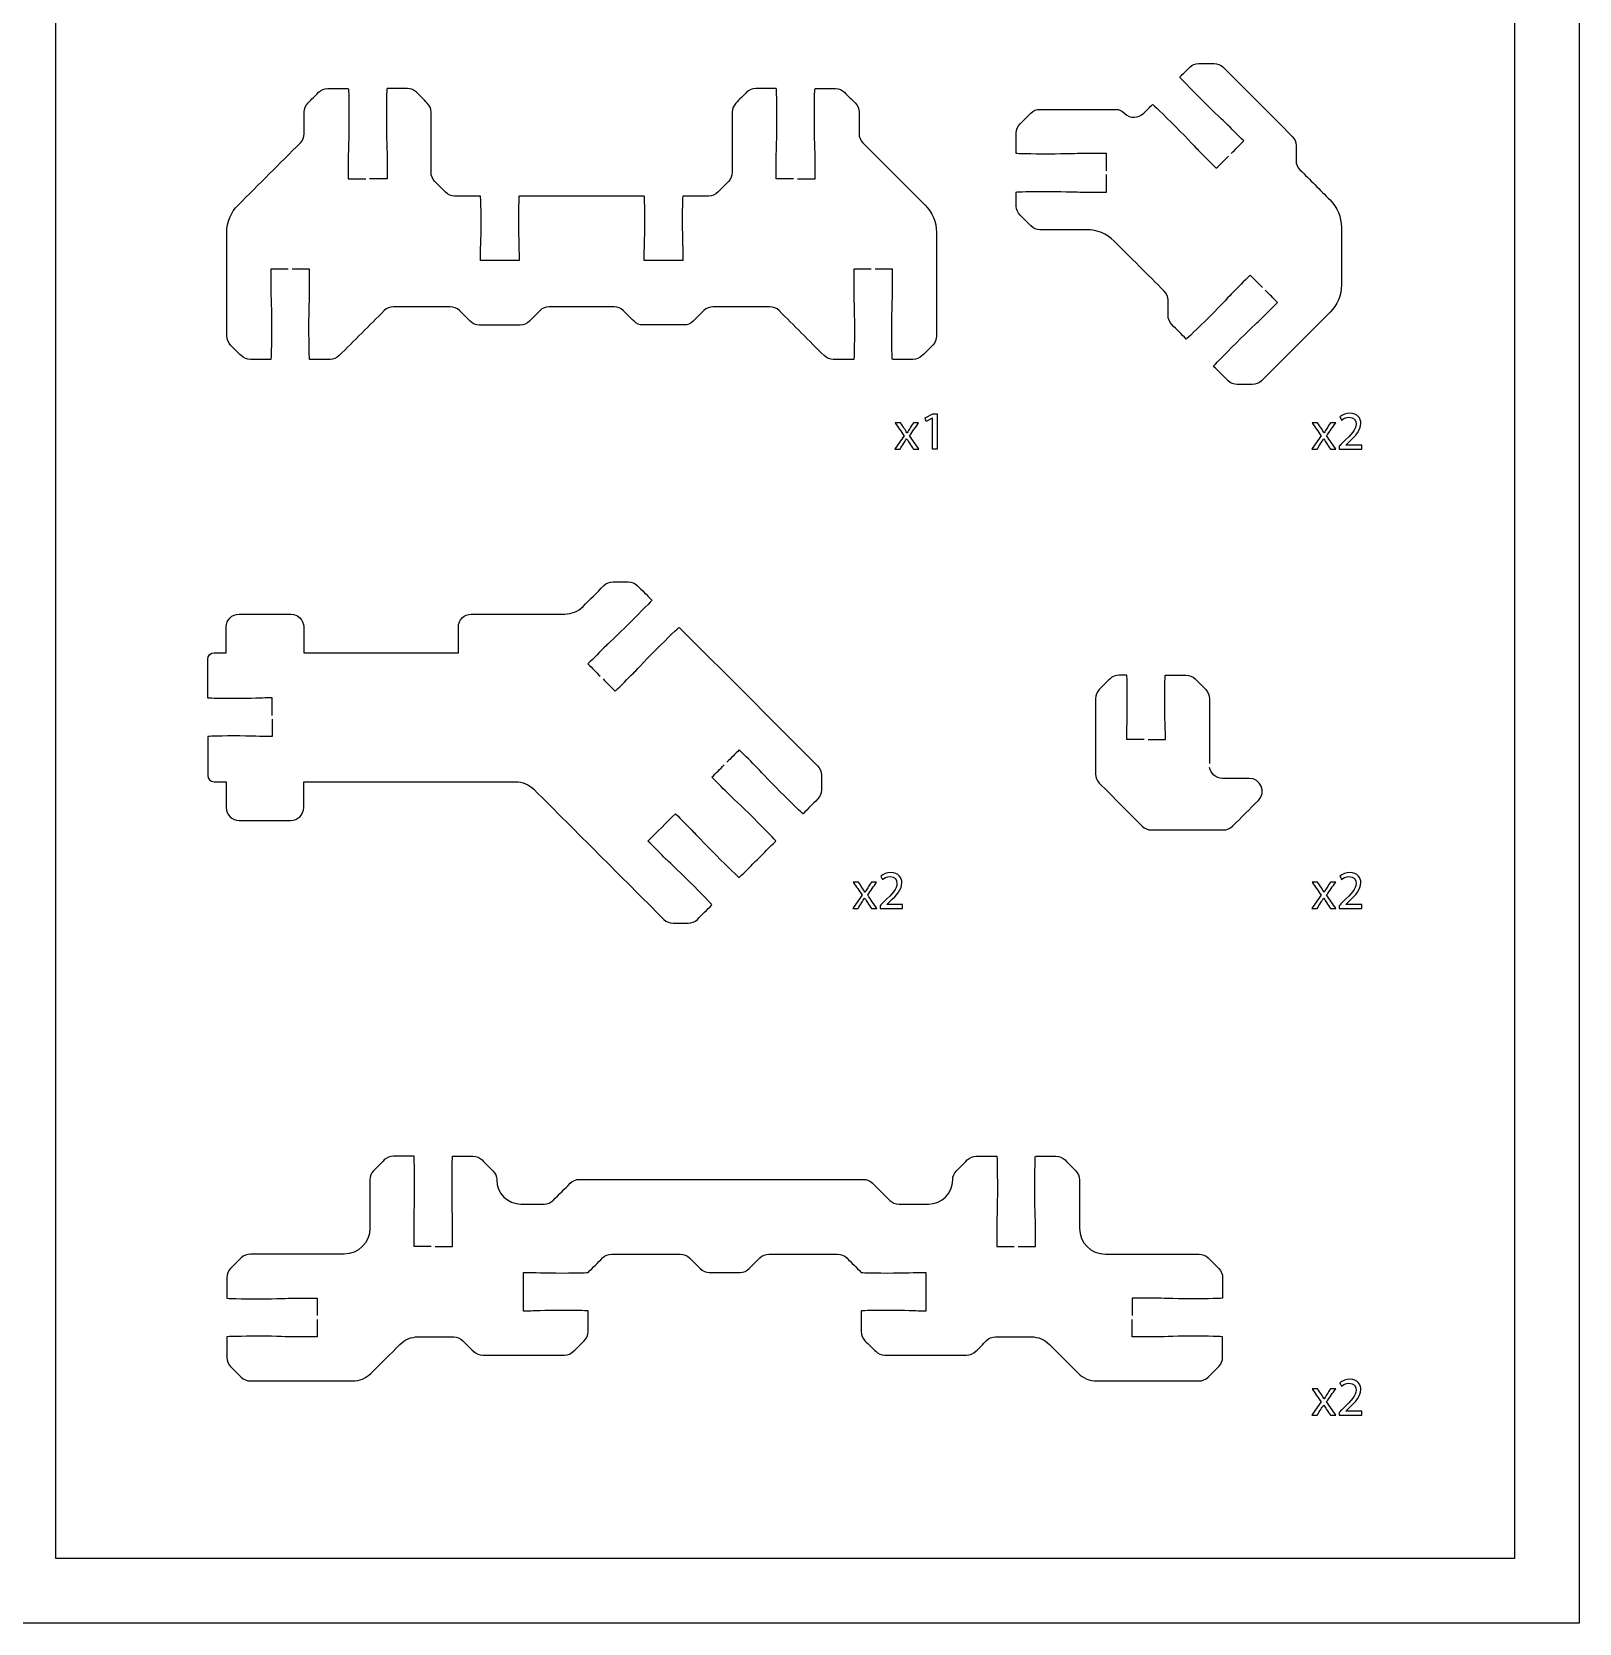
# Model space of a CAD drawing. Extents: x 0 to 395, y 205 to 450.
# Drawn here: x 275.1 to 395, y 205 to 328.3 of the extents above; entities that cross this region are included whole.
import ezdxf

# ---------------------------------------------------------------- set-up
doc = ezdxf.new("R2010")
doc.units = 0
doc.header["$MEASUREMENT"] = 0
doc.layers.add('DEFAULT', color=18, linetype='CONTINUOUS')

msp = doc.modelspace()

# ---------------------------------------------------------------- linework, layer by layer
at = {"layer": 'DEFAULT', "color": 18}
for points in [[(395, 205), (0, 205), (0, 450), (395, 450)], [(390, 210), (276.95, 210), (276.95, 445), (390, 445)], [(344.88, 298.39), (344.87, 298.39), (344.39, 298.13), (344.32, 298.42), (344.92, 298.74), (345.24, 298.74), (345.24, 295.99), (344.88, 295.99)]]:
    msp.add_lwpolyline(points, close=True, dxfattribs=at)
at = {"layer": 'DEFAULT', "color": 1}
for points, knots in [([(368.03, 318.91), (368.36, 319.23), (368.68, 319.56), (369, 319.88), (368.53, 320.35), (368.06, 320.82), (367.59, 321.29), (367.5, 321.38), (366.76, 322.05), (365.79, 323.03), (364.82, 324), (364.05, 324.8), (364.05, 324.83), (364.31, 325.09), (364.56, 325.34), (364.82, 325.6), (365.01, 325.78), (365.26, 325.89), (365.52, 325.89), (365.92, 325.89), (366.31, 325.89), (366.7, 325.89), (366.96, 325.89), (367.22, 325.78), (367.41, 325.6), (369.19, 323.81), (370.98, 322.02), (372.77, 320.23), (372.96, 320.05), (373.06, 319.79), (373.06, 319.53), (373.06, 319.14), (373.06, 318.75), (373.06, 318.36), (373.06, 318.09), (373.17, 317.84), (373.36, 317.65), (374.14, 316.87), (374.92, 316.09), (375.69, 315.31), (376.26, 314.75), (376.57, 313.98), (376.57, 313.19), (376.57, 311.7), (376.57, 310.21), (376.58, 308.73), (376.57, 307.93), (376.26, 307.17), (375.69, 306.6), (373.92, 304.83), (372.15, 303.06), (370.38, 301.29), (370.19, 301.1), (369.94, 301), (369.67, 301), (369.28, 301), (368.89, 301), (368.5, 301), (368.24, 301), (367.98, 301.1), (367.79, 301.29), (367.42, 301.67), (367.05, 302.04), (366.67, 302.41), (366.69, 302.47), (367.45, 303.26), (368.41, 304.21), (369.38, 305.19), (370.12, 305.86), (370.21, 305.95), (370.68, 306.42), (371.15, 306.89), (371.62, 307.36), (371.31, 307.68), (370.99, 308), (370.67, 308.32)], [0, 0, 0, 0, 3.880602, 3.880602, 3.880602, 9.550891, 9.550891, 9.550891, 10.550891, 10.550891, 10.550891, 11.550891, 11.550891, 11.550891, 14.620442, 14.620442, 14.620442, 15.620442, 15.620442, 15.620442, 18.944442, 18.944442, 18.944442, 19.944442, 19.944442, 19.944442, 41.444733, 41.444733, 41.444733, 42.444733, 42.444733, 42.444733, 45.768733, 45.768733, 45.768733, 46.768733, 46.768733, 46.768733, 56.137898, 56.137898, 56.137898, 57.137898, 57.137898, 57.137898, 69.7879, 69.7879, 69.7879, 70.7879, 70.7879, 70.7879, 92.09727, 92.09727, 92.09727, 93.09727, 93.09727, 93.09727, 96.42127, 96.42127, 96.42127, 97.42127, 97.42127, 97.42127, 101.911409, 101.911409, 101.911409, 102.911409, 102.911409, 102.911409, 103.911409, 103.911409, 103.911409, 109.580991, 109.580991, 109.580991, 113.400782, 113.400782, 113.400782, 113.400782]), ([(294.96, 309.95), (294.51, 309.95), (294.06, 309.95), (293.61, 309.95), (293.61, 309.28), (293.61, 308.61), (293.61, 307.95), (293.61, 307.82), (293.66, 306.83), (293.66, 305.44), (293.66, 304.06), (293.63, 302.94), (293.6, 302.94), (293.08, 302.94), (292.55, 302.94), (292.02, 302.94), (291.76, 302.94), (291.5, 303.05), (291.31, 303.24), (291.04, 303.51), (290.76, 303.79), (290.49, 304.06), (290.3, 304.25), (290.19, 304.51), (290.19, 304.77), (290.19, 307.45), (290.19, 310.12), (290.19, 312.79), (290.19, 313.59), (290.51, 314.35), (291.07, 314.91), (292.68, 316.52), (294.29, 318.13), (295.9, 319.73), (296.09, 319.93), (296.19, 320.18), (296.19, 320.44), (296.19, 321), (296.19, 321.56), (296.19, 322.12), (296.19, 322.38), (296.3, 322.64), (296.49, 322.83), (296.76, 323.1), (297.03, 323.37), (297.31, 323.65), (297.5, 323.84), (297.75, 323.94), (298.02, 323.94), (298.55, 323.94), (299.08, 323.94), (299.61, 323.94), (299.64, 323.94), (299.66, 322.83), (299.66, 321.44), (299.66, 320.06), (299.61, 319.07), (299.61, 318.94), (299.61, 318.28), (299.61, 317.61), (299.61, 316.94), (300.06, 316.94), (300.51, 316.94), (300.96, 316.94)], [0, 0, 0, 0, 3.82, 3.82, 3.82, 9.49, 9.49, 9.49, 10.49, 10.49, 10.49, 11.5, 11.5, 11.5, 15.99, 15.99, 15.99, 16.99, 16.99, 16.99, 20.313402, 20.313402, 20.313402, 21.313402, 21.313402, 21.313402, 44.033402, 44.033402, 44.033402, 45.033402, 45.033402, 45.033402, 64.379849, 64.379849, 64.379849, 65.379849, 65.379849, 65.379849, 70.119849, 70.119849, 70.119849, 71.119849, 71.119849, 71.119849, 74.414966, 74.414966, 74.414966, 75.414966, 75.414966, 75.414966, 79.914966, 79.914966, 79.914966, 80.914966, 80.914966, 80.914966, 81.914966, 81.914966, 81.914966, 87.574966, 87.574966, 87.574966, 91.394966, 91.394966, 91.394966, 91.394966]), ([(334.12, 316.94), (333.68, 316.94), (333.23, 316.94), (332.78, 316.94), (332.78, 317.61), (332.78, 318.28), (332.78, 318.94), (332.78, 319.07), (332.83, 320.06), (332.83, 321.44), (332.83, 322.83), (332.8, 323.94), (332.78, 323.94), (332.25, 323.94), (331.71, 323.94), (331.18, 323.94), (330.92, 323.94), (330.67, 323.84), (330.48, 323.65), (330.21, 323.38), (329.93, 323.1), (329.65, 322.82), (329.47, 322.63), (329.36, 322.38), (329.36, 322.12), (329.36, 320.56), (329.36, 319), (329.36, 317.45), (329.36, 317.18), (329.26, 316.93), (329.07, 316.74), (328.79, 316.46), (328.52, 316.19), (328.24, 315.91), (328.06, 315.72), (327.8, 315.61), (327.53, 315.61), (326.87, 315.61), (326.2, 315.61), (325.54, 315.61), (325.51, 315.58), (325.49, 314.95), (325.49, 313.61), (325.49, 312.23), (325.54, 311.24), (325.54, 311.11), (325.54, 310.95), (325.54, 310.78), (325.54, 310.62), (324.54, 310.62), (323.54, 310.62), (322.54, 310.62), (322.54, 310.78), (322.54, 310.95), (322.54, 311.11), (322.54, 311.24), (322.59, 312.23), (322.59, 313.61), (322.59, 314.95), (322.57, 315.58), (322.54, 315.61), (319.31, 315.61), (316.08, 315.61), (312.84, 315.61), (312.82, 315.61), (312.8, 315), (312.8, 313.61), (312.8, 312.23), (312.84, 311.24), (312.84, 311.11), (312.84, 310.95), (312.84, 310.78), (312.84, 310.62), (311.85, 310.62), (310.85, 310.62), (309.85, 310.62), (309.85, 310.78), (309.85, 310.95), (309.85, 311.11), (309.85, 311.24), (309.9, 312.23), (309.9, 313.61), (309.9, 315), (309.87, 315.61), (309.85, 315.61), (309.18, 315.61), (308.52, 315.61), (307.85, 315.61), (307.58, 315.61), (307.33, 315.72), (307.14, 315.91), (306.87, 316.19), (306.59, 316.46), (306.32, 316.74), (306.13, 316.93), (306.02, 317.18), (306.02, 317.45), (306.02, 319), (306.02, 320.56), (306.02, 322.12), (306.02, 322.38), (305.92, 322.63), (305.73, 322.82), (305.45, 323.1), (305.18, 323.38), (304.9, 323.65), (304.71, 323.84), (304.46, 323.94), (304.2, 323.94), (303.67, 323.94), (303.14, 323.94), (302.61, 323.94), (302.58, 323.94), (302.56, 322.83), (302.56, 321.44), (302.56, 320.06), (302.61, 319.07), (302.61, 318.94), (302.61, 318.28), (302.61, 317.61), (302.61, 316.94), (302.16, 316.94), (301.71, 316.94), (301.26, 316.94)], [0, 0, 0, 0, 3.82, 3.82, 3.82, 9.48, 9.48, 9.48, 10.48, 10.48, 10.48, 11.48, 11.48, 11.48, 16, 16, 16, 17, 17, 17, 20.33048, 20.33048, 20.33048, 21.33048, 21.33048, 21.33048, 34.58048, 34.58048, 34.58048, 35.58048, 35.58048, 35.58048, 38.88974, 38.88974, 38.88974, 39.88974, 39.88974, 39.88974, 45.54974, 45.54974, 45.54974, 46.54974, 46.54974, 46.54974, 47.54974, 47.54974, 47.54974, 48.95974, 48.95974, 48.95974, 57.45974, 57.45974, 57.45974, 58.86974, 58.86974, 58.86974, 59.86974, 59.86974, 59.86974, 60.86974, 60.86974, 60.86974, 88.35974, 88.35974, 88.35974, 89.35974, 89.35974, 89.35974, 90.35974, 90.35974, 90.35974, 91.76974, 91.76974, 91.76974, 100.26974, 100.26974, 100.26974, 101.67974, 101.67974, 101.67974, 102.67974, 102.67974, 102.67974, 103.67974, 103.67974, 103.67974, 109.33974, 109.33974, 109.33974, 110.33974, 110.33974, 110.33974, 113.649, 113.649, 113.649, 114.649, 114.649, 114.649, 127.899, 127.899, 127.899, 128.899, 128.899, 128.899, 132.22948, 132.22948, 132.22948, 133.22948, 133.22948, 133.22948, 137.74948, 137.74948, 137.74948, 138.74948, 138.74948, 138.74948, 139.74948, 139.74948, 139.74948, 145.40948, 145.40948, 145.40948, 149.23948, 149.23948, 149.23948, 149.23948]), ([(334.42, 316.94), (334.87, 316.94), (335.33, 316.94), (335.78, 316.94), (335.78, 317.61), (335.78, 318.28), (335.78, 318.94), (335.78, 319.07), (335.73, 320.06), (335.73, 321.44), (335.73, 322.83), (335.75, 323.94), (335.78, 323.94), (336.3, 323.94), (336.83, 323.94), (337.36, 323.94), (337.63, 323.94), (337.89, 323.84), (338.07, 323.65), (338.35, 323.37), (338.62, 323.1), (338.9, 322.83), (339.08, 322.64), (339.19, 322.38), (339.19, 322.12), (339.19, 321.56), (339.19, 321), (339.19, 320.44), (339.19, 320.18), (339.3, 319.93), (339.48, 319.73), (341.09, 318.13), (342.7, 316.52), (344.31, 314.91), (344.87, 314.35), (345.19, 313.59), (345.19, 312.79), (345.19, 310.12), (345.19, 307.45), (345.19, 304.77), (345.19, 304.51), (345.09, 304.25), (344.9, 304.06), (344.62, 303.79), (344.35, 303.51), (344.07, 303.24), (343.88, 303.05), (343.63, 302.94), (343.36, 302.94), (342.83, 302.94), (342.3, 302.94), (341.78, 302.94), (341.75, 302.94), (341.73, 304.06), (341.73, 305.44), (341.73, 306.83), (341.78, 307.82), (341.78, 307.95), (341.78, 308.61), (341.78, 309.28), (341.78, 309.95), (341.33, 309.95), (340.88, 309.95), (340.43, 309.95)], [0, 0, 0, 0, 3.83, 3.83, 3.83, 9.49, 9.49, 9.49, 10.49, 10.49, 10.49, 11.49, 11.49, 11.49, 15.99, 15.99, 15.99, 16.99, 16.99, 16.99, 20.292196, 20.292196, 20.292196, 21.292196, 21.292196, 21.292196, 26.032196, 26.032196, 26.032196, 27.032196, 27.032196, 27.032196, 46.378643, 46.378643, 46.378643, 47.378643, 47.378643, 47.378643, 70.098643, 70.098643, 70.098643, 71.098643, 71.098643, 71.098643, 74.422045, 74.422045, 74.422045, 75.422045, 75.422045, 75.422045, 79.912045, 79.912045, 79.912045, 80.912045, 80.912045, 80.912045, 81.912045, 81.912045, 81.912045, 87.582045, 87.582045, 87.582045, 91.412045, 91.412045, 91.412045, 91.412045]), ([(358.38, 317.57), (358.38, 318.02), (358.38, 318.47), (358.38, 318.91), (357.72, 318.91), (357.05, 318.91), (356.38, 318.91), (356.25, 318.91), (355.27, 318.86), (353.88, 318.87), (352.51, 318.86), (351.41, 318.89), (351.38, 318.91), (351.38, 319.44), (351.38, 319.97), (351.38, 320.5), (351.38, 320.77), (351.49, 321.02), (351.67, 321.21), (351.95, 321.48), (352.23, 321.76), (352.5, 322.04), (352.69, 322.23), (352.94, 322.33), (353.21, 322.33), (355.16, 322.33), (357.12, 322.33), (359.07, 322.33), (359.35, 322.33), (359.61, 322.21), (359.8, 322.01), (360.18, 321.6), (360.86, 321.64), (361.25, 322.03), (361.48, 322.26), (361.71, 322.49), (361.93, 322.71), (361.97, 322.71), (362.77, 321.94), (363.73, 320.98), (364.71, 320), (365.38, 319.26), (365.47, 319.17), (365.94, 318.7), (366.41, 318.23), (366.88, 317.76), (367.2, 318.07), (367.51, 318.38), (367.82, 318.7)], [0, 0, 0, 0, 3.818, 3.818, 3.818, 9.475, 9.475, 9.475, 10.475, 10.475, 10.475, 11.475, 11.475, 11.475, 15.973, 15.973, 15.973, 16.973, 16.973, 16.973, 20.302059, 20.302059, 20.302059, 21.302059, 21.302059, 21.302059, 37.919059, 37.919059, 37.919059, 38.919059, 38.919059, 38.919059, 39.919059, 39.919059, 39.919059, 42.639299, 42.639299, 42.639299, 43.639299, 43.639299, 43.639299, 44.639299, 44.639299, 44.639299, 50.309588, 50.309588, 50.309588, 54.079881, 54.079881, 54.079881, 54.079881]), ([(370.46, 308.53), (370.14, 308.85), (369.82, 309.16), (369.5, 309.48), (369.03, 309.01), (368.56, 308.54), (368.09, 308.07), (368, 307.98), (367.33, 307.24), (366.35, 306.26), (365.4, 305.31), (364.61, 304.56), (364.55, 304.53), (364.18, 304.91), (363.8, 305.28), (363.43, 305.65), (363.24, 305.84), (363.14, 306.1), (363.14, 306.36), (363.14, 306.75), (363.14, 307.14), (363.14, 307.53), (363.14, 307.8), (363.03, 308.05), (362.85, 308.24), (361.55, 309.53), (360.25, 310.83), (358.96, 312.12), (358.4, 312.69), (357.63, 313), (356.84, 313), (355.63, 313), (354.42, 313), (353.21, 313), (352.94, 313), (352.69, 313.11), (352.5, 313.3), (352.23, 313.57), (351.95, 313.85), (351.68, 314.13), (351.49, 314.31), (351.38, 314.56), (351.38, 314.83), (351.38, 315.19), (351.38, 315.55), (351.38, 315.92), (351.41, 315.94), (352.51, 315.97), (353.88, 315.96), (355.26, 315.96), (356.25, 315.92), (356.38, 315.92), (357.05, 315.92), (357.72, 315.92), (358.38, 315.92), (358.38, 316.37), (358.38, 316.82), (358.38, 317.27)], [0, 0, 0, 0, 3.82969, 3.82969, 3.82969, 9.499272, 9.499272, 9.499272, 10.499272, 10.499272, 10.499272, 11.509172, 11.509172, 11.509172, 16.0092, 16.0092, 16.0092, 17.0092, 17.0092, 17.0092, 20.3332, 20.3332, 20.3332, 21.3332, 21.3332, 21.3332, 36.912883, 36.912883, 36.912883, 37.912883, 37.912883, 37.912883, 48.193883, 48.193883, 48.193883, 49.193883, 49.193883, 49.193883, 52.513043, 52.513043, 52.513043, 53.513043, 53.513043, 53.513043, 56.58805, 56.58805, 56.58805, 57.58805, 57.58805, 57.58805, 58.58805, 58.58805, 58.58805, 64.24505, 64.24505, 64.24505, 68.07805, 68.07805, 68.07805, 68.07805]), ([(340.13, 309.95), (339.68, 309.95), (339.23, 309.95), (338.78, 309.95), (338.78, 309.28), (338.78, 308.61), (338.78, 307.95), (338.78, 307.82), (338.83, 306.83), (338.83, 305.44), (338.83, 304.06), (338.81, 302.94), (338.78, 302.94), (338.25, 302.94), (337.72, 302.94), (337.19, 302.94), (336.93, 302.94), (336.67, 303.05), (336.48, 303.24), (335.32, 304.4), (334.15, 305.57), (332.99, 306.74), (332.8, 306.92), (332.54, 307.03), (332.28, 307.03), (330.81, 307.03), (329.34, 307.03), (327.87, 307.03), (327.6, 307.03), (327.35, 306.92), (327.16, 306.74), (326.88, 306.46), (326.61, 306.18), (326.33, 305.91), (326.14, 305.72), (325.89, 305.62), (325.63, 305.62), (324.57, 305.62), (323.51, 305.62), (322.45, 305.62), (322.19, 305.62), (321.93, 305.72), (321.75, 305.91), (321.47, 306.18), (321.2, 306.46), (320.92, 306.74), (320.73, 306.92), (320.48, 307.03), (320.21, 307.03), (318.53, 307.03), (316.85, 307.03), (315.17, 307.03), (314.91, 307.03), (314.65, 306.92), (314.47, 306.74), (314.19, 306.46), (313.92, 306.18), (313.64, 305.91), (313.45, 305.72), (313.2, 305.61), (312.93, 305.61), (311.87, 305.61), (310.82, 305.61), (309.76, 305.61), (309.49, 305.61), (309.24, 305.72), (309.05, 305.91), (308.78, 306.18), (308.5, 306.46), (308.22, 306.74), (308.04, 306.92), (307.78, 307.03), (307.51, 307.03), (306.04, 307.03), (304.57, 307.03), (303.1, 307.03), (302.84, 307.03), (302.59, 306.92), (302.4, 306.74), (301.23, 305.57), (300.07, 304.4), (298.9, 303.24), (298.71, 303.05), (298.46, 302.94), (298.19, 302.94), (297.66, 302.94), (297.13, 302.94), (296.61, 302.94), (296.58, 302.94), (296.56, 304.06), (296.56, 305.44), (296.56, 306.83), (296.61, 307.82), (296.61, 307.95), (296.61, 308.61), (296.61, 309.28), (296.61, 309.95), (296.16, 309.95), (295.71, 309.95), (295.26, 309.95)], [0, 0, 0, 0, 3.82, 3.82, 3.82, 9.49, 9.49, 9.49, 10.49, 10.49, 10.49, 11.49, 11.49, 11.49, 15.99, 15.99, 15.99, 16.99, 16.99, 16.99, 31.018999, 31.018999, 31.018999, 32.018999, 32.018999, 32.018999, 44.518999, 44.518999, 44.518999, 45.518999, 45.518999, 45.518999, 48.835337, 48.835337, 48.835337, 49.835337, 49.835337, 49.835337, 58.835337, 58.835337, 58.835337, 59.835337, 59.835337, 59.835337, 63.144597, 63.144597, 63.144597, 64.144597, 64.144597, 64.144597, 78.424597, 78.424597, 78.424597, 79.424597, 79.424597, 79.424597, 82.747998, 82.747998, 82.747998, 83.747998, 83.747998, 83.747998, 92.737998, 92.737998, 92.737998, 93.737998, 93.737998, 93.737998, 97.0614, 97.0614, 97.0614, 98.0614, 98.0614, 98.0614, 110.5614, 110.5614, 110.5614, 111.5614, 111.5614, 111.5614, 125.590399, 125.590399, 125.590399, 126.590399, 126.590399, 126.590399, 131.080399, 131.080399, 131.080399, 132.080399, 132.080399, 132.080399, 133.080399, 133.080399, 133.080399, 138.750399, 138.750399, 138.750399, 142.580399, 142.580399, 142.580399, 142.580399]), ([(293.71, 275.36), (293.71, 275.81), (293.71, 276.26), (293.71, 276.71), (293.55, 276.71), (293.38, 276.71), (293.22, 276.71), (293.09, 276.71), (292.1, 276.66), (290.71, 276.66), (289.36, 276.66), (288.74, 276.69), (288.71, 276.71), (288.71, 277.71), (288.71, 278.71), (288.71, 279.71), (288.71, 279.99), (288.94, 280.21), (289.21, 280.21), (289.53, 280.21), (289.84, 280.21), (290.15, 280.21), (290.15, 280.88), (290.15, 281.54), (290.15, 282.21), (290.15, 282.77), (290.6, 283.21), (291.15, 283.21), (292.48, 283.21), (293.81, 283.21), (295.15, 283.21), (295.7, 283.21), (296.15, 282.77), (296.15, 282.21), (296.15, 281.54), (296.15, 280.88), (296.15, 280.21), (300.15, 280.21), (304.15, 280.21), (308.14, 280.21), (308.14, 280.88), (308.14, 281.54), (308.14, 282.21), (308.14, 282.76), (308.59, 283.21), (309.14, 283.21), (311.56, 283.21), (313.97, 283.21), (316.38, 283.21), (316.91, 283.21), (317.42, 283.42), (317.8, 283.8), (318.34, 284.34), (318.88, 284.88), (319.42, 285.42), (319.61, 285.61), (319.86, 285.71), (320.13, 285.71), (320.52, 285.71), (320.91, 285.71), (321.3, 285.71), (321.56, 285.71), (321.82, 285.61), (322, 285.42), (322.38, 285.05), (322.75, 284.67), (323.13, 284.3), (323.13, 284.26), (322.36, 283.46), (321.39, 282.5), (320.41, 281.52), (319.68, 280.85), (319.59, 280.76), (319.12, 280.29), (318.65, 279.82), (318.18, 279.35), (318.5, 279.03), (318.81, 278.71), (319.13, 278.39)], [0, 0, 0, 0, 3.818, 3.818, 3.818, 5.232, 5.232, 5.232, 6.232, 6.232, 6.232, 7.232, 7.232, 7.232, 15.732, 15.732, 15.732, 16.732, 16.732, 16.732, 19.383009, 19.383009, 19.383009, 25.054009, 25.054009, 25.054009, 26.054009, 26.054009, 26.054009, 37.396009, 37.396009, 37.396009, 38.396009, 38.396009, 38.396009, 44.067009, 44.067009, 44.067009, 78.079009, 78.079009, 78.079009, 83.750009, 83.750009, 83.750009, 84.750009, 84.750009, 84.750009, 105.271009, 105.271009, 105.271009, 106.271009, 106.271009, 106.271009, 112.780634, 112.780634, 112.780634, 113.780634, 113.780634, 113.780634, 117.104634, 117.104634, 117.104634, 118.104634, 118.104634, 118.104634, 122.604662, 122.604662, 122.604662, 123.604662, 123.604662, 123.604662, 124.604662, 124.604662, 124.604662, 130.265062, 130.265062, 130.265062, 134.094752, 134.094752, 134.094752, 134.094752]), ([(319.35, 278.18), (319.66, 277.86), (319.98, 277.55), (320.3, 277.23), (320.77, 277.7), (321.24, 278.17), (321.71, 278.64), (321.8, 278.73), (322.47, 279.47), (323.44, 280.44), (324.41, 281.41), (325.21, 282.18), (325.25, 282.18), (328.82, 278.6), (332.4, 275.03), (335.98, 271.45), (336.16, 271.26), (336.27, 271.01), (336.27, 270.74), (336.27, 270.35), (336.27, 269.96), (336.27, 269.57), (336.27, 269.31), (336.16, 269.05), (335.98, 268.86), (335.6, 268.49), (335.23, 268.11), (334.85, 267.74), (334.79, 267.76), (334.01, 268.52), (333.06, 269.47), (332.07, 270.45), (331.41, 271.18), (331.32, 271.27), (330.85, 271.74), (330.38, 272.22), (329.91, 272.69), (329.59, 272.37), (329.27, 272.05), (328.95, 271.73)], [0, 0, 0, 0, 3.819791, 3.819791, 3.819791, 9.479482, 9.479482, 9.479482, 10.479482, 10.479482, 10.479482, 11.479482, 11.479482, 11.479482, 54.480061, 54.480061, 54.480061, 55.480061, 55.480061, 55.480061, 58.803061, 58.803061, 58.803061, 59.803061, 59.803061, 59.803061, 64.292494, 64.292494, 64.292494, 65.292494, 65.292494, 65.292494, 66.292494, 66.292494, 66.292494, 71.962794, 71.962794, 71.962794, 75.793191, 75.793191, 75.793191, 75.793191]), ([(361.29, 273.48), (360.84, 273.48), (360.39, 273.48), (359.94, 273.48), (359.94, 273.65), (359.94, 273.81), (359.94, 273.98), (359.94, 274.11), (359.98, 275.1), (359.98, 276.48), (359.98, 277.86), (359.96, 278.48), (359.94, 278.48), (359.74, 278.48), (359.55, 278.48), (359.35, 278.48), (359.08, 278.48), (358.83, 278.38), (358.64, 278.19), (358.36, 277.91), (358.09, 277.64), (357.81, 277.36), (357.62, 277.17), (357.52, 276.92), (357.52, 276.65), (357.52, 274.71), (357.52, 272.76), (357.52, 270.81), (357.52, 270.55), (357.62, 270.29), (357.81, 270.1), (358.92, 268.99), (360.03, 267.88), (361.14, 266.78), (361.33, 266.58), (361.58, 266.48), (361.85, 266.48), (363.71, 266.48), (365.57, 266.48), (367.43, 266.48), (367.7, 266.48), (367.95, 266.58), (368.14, 266.77), (368.81, 267.44), (369.47, 268.11), (370.14, 268.77), (370.77, 269.4), (370.32, 270.48), (369.43, 270.48), (368.74, 270.48), (368.04, 270.48), (367.35, 270.48), (366.85, 270.48), (366.43, 270.85), (366.36, 271.33)], [0, 0, 0, 0, 3.83, 3.83, 3.83, 5.25, 5.25, 5.25, 6.25, 6.25, 6.25, 7.25, 7.25, 7.25, 8.91, 8.91, 8.91, 9.91, 9.91, 9.91, 13.226338, 13.226338, 13.226338, 14.226338, 14.226338, 14.226338, 30.786338, 30.786338, 30.786338, 31.786338, 31.786338, 31.786338, 45.129445, 45.129445, 45.129445, 46.129445, 46.129445, 46.129445, 61.949445, 61.949445, 61.949445, 62.949445, 62.949445, 62.949445, 70.97511, 70.97511, 70.97511, 71.97511, 71.97511, 71.97511, 77.87511, 77.87511, 77.87511, 78.87511, 78.87511, 78.87511, 78.87511]), ([(361.59, 273.48), (362.04, 273.48), (362.48, 273.48), (362.93, 273.48), (362.93, 273.65), (362.93, 273.81), (362.93, 273.98), (362.93, 274.11), (362.88, 275.1), (362.88, 276.48), (362.88, 277.86), (362.91, 278.48), (362.93, 278.48), (363.46, 278.48), (363.99, 278.48), (364.52, 278.48), (364.79, 278.48), (365.04, 278.38), (365.23, 278.19), (365.5, 277.91), (365.78, 277.64), (366.06, 277.36), (366.24, 277.17), (366.35, 276.92), (366.35, 276.65), (366.35, 274.98), (366.35, 273.3), (366.35, 271.63)], [0, 0, 0, 0, 3.82, 3.82, 3.82, 5.24, 5.24, 5.24, 6.24, 6.24, 6.24, 7.24, 7.24, 7.24, 11.74, 11.74, 11.74, 12.74, 12.74, 12.74, 16.056338, 16.056338, 16.056338, 17.056338, 17.056338, 17.056338, 31.296338, 31.296338, 31.296338, 31.296338]), ([(293.72, 275.06), (293.72, 274.61), (293.71, 274.16), (293.71, 273.71), (293.55, 273.71), (293.38, 273.71), (293.22, 273.71), (293.09, 273.72), (292.1, 273.76), (290.71, 273.77), (289.36, 273.76), (288.74, 273.74), (288.71, 273.72), (288.71, 272.72), (288.71, 271.71), (288.72, 270.71), (288.71, 270.44), (288.94, 270.21), (289.21, 270.22), (289.53, 270.21), (289.84, 270.21), (290.15, 270.21), (290.15, 269.55), (290.15, 268.88), (290.15, 268.22), (290.15, 267.66), (290.6, 267.21), (291.15, 267.21), (292.48, 267.21), (293.81, 267.21), (295.14, 267.21), (295.7, 267.21), (296.15, 267.66), (296.15, 268.22), (296.15, 268.88), (296.15, 269.55), (296.15, 270.21), (301.62, 270.21), (307.1, 270.21), (312.57, 270.21), (313.1, 270.21), (313.62, 270.01), (313.99, 269.63), (317.35, 266.27), (320.71, 262.9), (324.07, 259.54), (324.26, 259.36), (324.51, 259.25), (324.78, 259.25), (325.17, 259.25), (325.56, 259.25), (325.95, 259.25), (326.22, 259.25), (326.47, 259.35), (326.66, 259.55), (327.03, 259.92), (327.41, 260.29), (327.79, 260.67), (327.79, 260.7), (327.02, 261.5), (326.05, 262.47), (325.07, 263.45), (324.34, 264.11), (324.25, 264.2), (323.78, 264.68), (323.3, 265.15), (322.83, 265.62), (323.54, 266.32), (324.25, 267.03), (324.96, 267.74), (325.43, 267.27), (325.9, 266.79), (326.37, 266.32), (326.46, 266.23), (327.12, 265.5), (328.11, 264.52), (329.06, 263.57), (329.84, 262.81), (329.91, 262.79), (330.85, 263.73), (331.79, 264.67), (332.74, 265.62), (332.74, 265.65), (331.97, 266.45), (331, 267.42), (330.02, 268.4), (329.29, 269.06), (329.2, 269.15), (328.73, 269.62), (328.26, 270.09), (327.79, 270.57), (328.1, 270.88), (328.42, 271.2), (328.74, 271.52)], [0, 0, 0, 0, 3.826006, 3.826006, 3.826006, 5.240006, 5.240006, 5.240006, 6.240006, 6.240006, 6.240006, 7.240006, 7.240006, 7.240006, 15.747009, 15.747009, 15.747009, 16.747009, 16.747009, 16.747009, 19.398019, 19.398019, 19.398019, 25.055019, 25.055019, 25.055019, 26.055019, 26.055019, 26.055019, 37.383019, 37.383019, 37.383019, 38.383019, 38.383019, 38.383019, 44.040019, 44.040019, 44.040019, 90.610019, 90.610019, 90.610019, 91.610019, 91.610019, 91.610019, 132.029656, 132.029656, 132.029656, 133.029656, 133.029656, 133.029656, 136.352656, 136.352656, 136.352656, 137.352656, 137.352656, 137.352656, 141.863303, 141.863303, 141.863303, 142.863303, 142.863303, 142.863303, 143.863303, 143.863303, 143.863303, 149.532885, 149.532885, 149.532885, 158.042214, 158.042214, 158.042214, 163.711805, 163.711805, 163.711805, 164.711805, 164.711805, 164.711805, 165.721704, 165.721704, 165.721704, 177.062283, 177.062283, 177.062283, 178.062283, 178.062283, 178.062283, 179.062283, 179.062283, 179.062283, 184.732582, 184.732582, 184.732582, 188.552373, 188.552373, 188.552373, 188.552373]), ([(306.04, 234.19), (305.59, 234.19), (305.14, 234.19), (304.7, 234.19), (304.7, 234.85), (304.7, 235.52), (304.7, 236.19), (304.7, 236.31), (304.75, 237.31), (304.75, 238.69), (304.75, 240.07), (304.72, 241.19), (304.7, 241.19), (304.17, 241.19), (303.64, 241.19), (303.11, 241.19), (302.84, 241.19), (302.59, 241.08), (302.4, 240.9), (302.12, 240.62), (301.85, 240.34), (301.57, 240.07), (301.38, 239.88), (301.28, 239.63), (301.28, 239.36), (301.28, 238.11), (301.28, 236.85), (301.28, 235.6), (301.28, 234.5), (300.38, 233.6), (299.28, 233.6), (296.86, 233.6), (294.44, 233.6), (292.02, 233.6), (291.75, 233.6), (291.5, 233.5), (291.31, 233.31), (291.03, 233.03), (290.76, 232.76), (290.48, 232.48), (290.29, 232.29), (290.19, 232.04), (290.19, 231.77), (290.19, 231.24), (290.19, 230.72), (290.19, 230.19), (290.19, 230.16), (291.31, 230.14), (292.69, 230.14), (294.08, 230.14), (295.07, 230.19), (295.19, 230.19), (295.86, 230.19), (296.53, 230.19), (297.19, 230.19), (297.19, 229.74), (297.19, 229.29), (297.19, 228.84)], [0, 0, 0, 0, 3.82, 3.82, 3.82, 9.49, 9.49, 9.49, 10.49, 10.49, 10.49, 11.49, 11.49, 11.49, 15.99, 15.99, 15.99, 16.99, 16.99, 16.99, 20.306338, 20.306338, 20.306338, 21.306338, 21.306338, 21.306338, 31.966338, 31.966338, 31.966338, 32.966338, 32.966338, 32.966338, 53.546338, 53.546338, 53.546338, 54.546338, 54.546338, 54.546338, 57.862677, 57.862677, 57.862677, 58.862677, 58.862677, 58.862677, 63.372677, 63.372677, 63.372677, 64.372677, 64.372677, 64.372677, 65.372677, 65.372677, 65.372677, 71.042677, 71.042677, 71.042677, 74.862677, 74.862677, 74.862677, 74.862677]), ([(306.34, 234.19), (306.79, 234.19), (307.24, 234.19), (307.69, 234.19), (307.69, 234.85), (307.69, 235.52), (307.69, 236.19), (307.69, 236.31), (307.65, 237.31), (307.65, 238.69), (307.65, 240.07), (307.67, 241.19), (307.69, 241.19), (308.22, 241.19), (308.75, 241.19), (309.28, 241.19), (309.54, 241.19), (309.8, 241.08), (309.99, 240.9), (310.26, 240.62), (310.54, 240.34), (310.81, 240.07), (311, 239.88), (311.11, 239.63), (311.11, 239.36), (311.11, 238.32), (311.95, 237.48), (312.99, 237.48), (313.59, 237.48), (314.18, 237.48), (314.78, 237.48), (315.05, 237.48), (315.3, 237.59), (315.48, 237.77), (315.93, 238.22), (316.37, 238.66), (316.81, 239.1), (317, 239.29), (317.26, 239.4), (317.52, 239.4), (324.86, 239.4), (332.2, 239.4), (339.53, 239.4), (339.8, 239.4), (340.05, 239.29), (340.24, 239.1), (340.68, 238.66), (341.12, 238.22), (341.57, 237.77), (341.76, 237.59), (342.01, 237.48), (342.27, 237.48), (343.04, 237.48), (343.8, 237.48), (344.57, 237.48), (345.61, 237.48), (346.45, 238.32), (346.45, 239.36), (346.45, 239.63), (346.55, 239.88), (346.74, 240.07), (347.02, 240.34), (347.29, 240.62), (347.57, 240.9), (347.76, 241.08), (348.01, 241.19), (348.28, 241.19), (348.81, 241.19), (349.34, 241.19), (349.87, 241.19), (349.89, 241.19), (349.91, 240.07), (349.91, 238.69), (349.91, 237.31), (349.87, 236.31), (349.87, 236.19), (349.87, 235.52), (349.87, 234.85), (349.87, 234.19), (350.31, 234.19), (350.76, 234.19), (351.21, 234.19)], [0, 0, 0, 0, 3.83, 3.83, 3.83, 9.5, 9.5, 9.5, 10.5, 10.5, 10.5, 11.5, 11.5, 11.5, 15.99, 15.99, 15.99, 16.99, 16.99, 16.99, 20.306338, 20.306338, 20.306338, 21.306338, 21.306338, 21.306338, 22.306338, 22.306338, 22.306338, 27.386338, 27.386338, 27.386338, 28.386338, 28.386338, 28.386338, 33.717923, 33.717923, 33.717923, 34.717923, 34.717923, 34.717923, 97.107923, 97.107923, 97.107923, 98.107923, 98.107923, 98.107923, 103.439509, 103.439509, 103.439509, 104.439509, 104.439509, 104.439509, 110.949509, 110.949509, 110.949509, 111.949509, 111.949509, 111.949509, 112.949509, 112.949509, 112.949509, 116.265847, 116.265847, 116.265847, 117.265847, 117.265847, 117.265847, 121.765847, 121.765847, 121.765847, 122.765847, 122.765847, 122.765847, 123.765847, 123.765847, 123.765847, 129.435847, 129.435847, 129.435847, 133.255847, 133.255847, 133.255847, 133.255847]), ([(351.51, 234.19), (351.96, 234.19), (352.41, 234.19), (352.86, 234.19), (352.86, 234.85), (352.86, 235.52), (352.86, 236.19), (352.86, 236.31), (352.81, 237.31), (352.81, 238.69), (352.81, 240.07), (352.84, 241.19), (352.86, 241.19), (353.39, 241.19), (353.92, 241.19), (354.45, 241.19), (354.71, 241.19), (354.97, 241.08), (355.16, 240.9), (355.43, 240.62), (355.71, 240.34), (355.98, 240.07), (356.17, 239.88), (356.28, 239.63), (356.28, 239.36), (356.28, 238.11), (356.28, 236.85), (356.28, 235.6), (356.28, 234.5), (357.17, 233.6), (358.28, 233.6), (360.7, 233.6), (363.12, 233.6), (365.54, 233.6), (365.8, 233.6), (366.05, 233.5), (366.24, 233.31), (366.52, 233.03), (366.8, 232.76), (367.07, 232.48), (367.26, 232.29), (367.37, 232.04), (367.37, 231.77), (367.37, 231.24), (367.37, 230.72), (367.37, 230.19), (367.37, 230.16), (366.25, 230.14), (364.87, 230.14), (363.48, 230.14), (362.49, 230.19), (362.36, 230.19), (361.7, 230.19), (361.03, 230.19), (360.36, 230.19), (360.36, 229.74), (360.36, 229.29), (360.36, 228.84)], [0, 0, 0, 0, 3.83, 3.83, 3.83, 9.5, 9.5, 9.5, 10.5, 10.5, 10.5, 11.5, 11.5, 11.5, 15.99, 15.99, 15.99, 16.99, 16.99, 16.99, 20.306338, 20.306338, 20.306338, 21.306338, 21.306338, 21.306338, 31.976338, 31.976338, 31.976338, 32.976338, 32.976338, 32.976338, 53.556338, 53.556338, 53.556338, 54.556338, 54.556338, 54.556338, 57.872677, 57.872677, 57.872677, 58.872677, 58.872677, 58.872677, 63.372677, 63.372677, 63.372677, 64.372677, 64.372677, 64.372677, 65.372677, 65.372677, 65.372677, 71.042677, 71.042677, 71.042677, 74.862677, 74.862677, 74.862677, 74.862677]), ([(297.19, 228.54), (297.19, 228.09), (297.19, 227.64), (297.19, 227.19), (296.53, 227.19), (295.86, 227.19), (295.19, 227.19), (295.07, 227.19), (294.08, 227.24), (292.69, 227.24), (291.31, 227.24), (290.19, 227.21), (290.19, 227.19), (290.19, 226.66), (290.19, 226.13), (290.19, 225.6), (290.19, 225.34), (290.29, 225.08), (290.48, 224.89), (290.76, 224.62), (291.03, 224.34), (291.31, 224.07), (291.5, 223.88), (291.75, 223.77), (292.02, 223.77), (294.66, 223.77), (297.3, 223.77), (299.95, 223.77), (300.48, 223.77), (300.98, 223.98), (301.36, 224.36), (302.11, 225.11), (302.86, 225.85), (303.61, 226.6), (303.98, 226.98), (304.49, 227.19), (305.02, 227.19), (305.94, 227.19), (306.86, 227.19), (307.78, 227.19), (308.04, 227.19), (308.29, 227.08), (308.48, 226.89), (308.76, 226.62), (309.04, 226.34), (309.32, 226.07), (309.5, 225.88), (309.76, 225.77), (310.03, 225.77), (312.14, 225.77), (314.25, 225.77), (316.37, 225.77), (316.63, 225.77), (316.88, 225.88), (317.07, 226.07), (317.35, 226.34), (317.62, 226.62), (317.9, 226.89), (318.09, 227.08), (318.19, 227.34), (318.19, 227.6), (318.19, 228.13), (318.19, 228.66), (318.19, 229.19), (318.19, 229.22), (317.58, 229.24), (316.19, 229.24), (314.81, 229.24), (313.82, 229.19), (313.69, 229.19), (313.53, 229.19), (313.36, 229.19), (313.19, 229.19), (313.19, 230.19), (313.19, 231.19), (313.19, 232.19), (313.36, 232.19), (313.53, 232.19), (313.69, 232.19), (313.82, 232.19), (314.81, 232.14), (316.19, 232.14), (317.58, 232.14), (318.19, 232.16), (318.19, 232.19), (318.57, 232.56), (318.94, 232.93), (319.31, 233.31), (319.5, 233.5), (319.76, 233.6), (320.02, 233.6), (321.79, 233.6), (323.57, 233.6), (325.34, 233.6), (325.61, 233.6), (325.86, 233.5), (326.05, 233.31), (326.32, 233.03), (326.6, 232.76), (326.88, 232.48), (327.07, 232.29), (327.32, 232.19), (327.58, 232.19), (328.38, 232.19), (329.18, 232.19), (329.97, 232.19), (330.24, 232.19), (330.49, 232.29), (330.67, 232.48), (330.95, 232.76), (331.23, 233.03), (331.51, 233.31), (331.69, 233.5), (331.95, 233.6), (332.21, 233.6), (333.99, 233.6), (335.76, 233.6), (337.53, 233.6), (337.8, 233.6), (338.05, 233.5), (338.24, 233.31), (338.61, 232.93), (338.99, 232.56), (339.36, 232.19), (339.36, 232.16), (339.98, 232.14), (341.36, 232.14), (342.75, 232.14), (343.74, 232.19), (343.86, 232.19), (344.03, 232.19), (344.2, 232.19), (344.36, 232.19), (344.36, 231.19), (344.36, 230.19), (344.36, 229.19), (344.2, 229.19), (344.03, 229.19), (343.86, 229.19), (343.74, 229.19), (342.75, 229.24), (341.36, 229.24), (339.98, 229.24), (339.36, 229.21), (339.36, 229.19), (339.36, 228.66), (339.36, 228.13), (339.36, 227.6), (339.36, 227.34), (339.47, 227.08), (339.65, 226.89), (339.93, 226.62), (340.21, 226.34), (340.48, 226.07), (340.67, 225.88), (340.92, 225.77), (341.19, 225.77), (343.3, 225.77), (345.41, 225.77), (347.53, 225.77), (347.79, 225.77), (348.05, 225.88), (348.24, 226.07), (348.51, 226.34), (348.79, 226.62), (349.06, 226.9), (349.25, 227.09), (349.51, 227.19), (349.77, 227.19), (350.69, 227.19), (351.61, 227.19), (352.53, 227.19), (353.06, 227.19), (353.57, 226.98), (353.95, 226.6), (354.69, 225.85), (355.44, 225.11), (356.19, 224.36), (356.56, 223.98), (357.07, 223.77), (357.61, 223.77), (360.25, 223.77), (362.89, 223.77), (365.54, 223.77), (365.8, 223.77), (366.05, 223.88), (366.24, 224.07), (366.52, 224.34), (366.8, 224.62), (367.07, 224.89), (367.26, 225.08), (367.37, 225.34), (367.37, 225.6), (367.37, 226.13), (367.37, 226.66), (367.37, 227.19), (367.37, 227.22), (366.25, 227.24), (364.87, 227.24), (363.48, 227.24), (362.49, 227.19), (362.36, 227.19), (361.7, 227.19), (361.03, 227.19), (360.36, 227.19), (360.36, 227.64), (360.36, 228.09), (360.36, 228.54)], [0, 0, 0, 0, 3.83, 3.83, 3.83, 9.5, 9.5, 9.5, 10.5, 10.5, 10.5, 11.51, 11.51, 11.51, 16.01, 16.01, 16.01, 17.01, 17.01, 17.01, 20.326338, 20.326338, 20.326338, 21.326338, 21.326338, 21.326338, 43.806338, 43.806338, 43.806338, 44.806338, 44.806338, 44.806338, 53.800737, 53.800737, 53.800737, 54.800737, 54.800737, 54.800737, 62.610737, 62.610737, 62.610737, 63.610737, 63.610737, 63.610737, 66.941217, 66.941217, 66.941217, 67.941217, 67.941217, 67.941217, 85.911217, 85.911217, 85.911217, 86.911217, 86.911217, 86.911217, 90.241697, 90.241697, 90.241697, 91.241697, 91.241697, 91.241697, 95.731697, 95.731697, 95.731697, 96.731697, 96.731697, 96.731697, 97.731697, 97.731697, 97.731697, 99.141697, 99.141697, 99.141697, 107.641697, 107.641697, 107.641697, 109.051697, 109.051697, 109.051697, 110.051697, 110.051697, 110.051697, 111.051697, 111.051697, 111.051697, 115.548897, 115.548897, 115.548897, 116.548897, 116.548897, 116.548897, 131.638897, 131.638897, 131.638897, 132.638897, 132.638897, 132.638897, 135.976441, 135.976441, 135.976441, 136.976441, 136.976441, 136.976441, 143.746441, 143.746441, 143.746441, 144.746441, 144.746441, 144.746441, 148.083985, 148.083985, 148.083985, 149.083985, 149.083985, 149.083985, 164.163985, 164.163985, 164.163985, 165.163985, 165.163985, 165.163985, 169.654118, 169.654118, 169.654118, 170.654118, 170.654118, 170.654118, 171.654118, 171.654118, 171.654118, 173.064118, 173.064118, 173.064118, 181.564118, 181.564118, 181.564118, 182.974118, 182.974118, 182.974118, 183.974118, 183.974118, 183.974118, 184.974118, 184.974118, 184.974118, 189.464118, 189.464118, 189.464118, 190.464118, 190.464118, 190.464118, 193.78752, 193.78752, 193.78752, 194.78752, 194.78752, 194.78752, 212.75752, 212.75752, 212.75752, 213.75752, 213.75752, 213.75752, 217.088001, 217.088001, 217.088001, 218.088001, 218.088001, 218.088001, 225.908007, 225.908007, 225.908007, 226.908007, 226.908007, 226.908007, 235.902405, 235.902405, 235.902405, 236.902405, 236.902405, 236.902405, 259.382405, 259.382405, 259.382405, 260.382405, 260.382405, 260.382405, 263.698744, 263.698744, 263.698744, 264.698744, 264.698744, 264.698744, 269.198744, 269.198744, 269.198744, 270.198744, 270.198744, 270.198744, 271.198744, 271.198744, 271.198744, 276.868744, 276.868744, 276.868744, 280.698744, 280.698744, 280.698744, 280.698744])]:
    msp.add_open_spline(points, degree=3, knots=knots, dxfattribs=at)
at = {"layer": 'DEFAULT', "color": 18}
for points, knots in [([(376.39, 295.99), (376.39, 296.06), (376.39, 296.14), (376.39, 296.22), (376.49, 296.31), (376.59, 296.4), (376.68, 296.5), (377.39, 297.17), (377.7, 297.52), (377.71, 297.94), (377.71, 298.22), (377.57, 298.47), (377.16, 298.47), (376.91, 298.47), (376.71, 298.35), (376.58, 298.24), (376.54, 298.33), (376.5, 298.42), (376.46, 298.5), (376.65, 298.66), (376.92, 298.78), (377.24, 298.78), (377.83, 298.78), (378.08, 298.38), (378.08, 297.98), (378.08, 297.48), (377.71, 297.07), (377.13, 296.51), (377.06, 296.44), (376.99, 296.37), (376.91, 296.3), (377.32, 296.3), (377.74, 296.3), (378.15, 296.3), (378.15, 296.19), (378.15, 296.09), (378.15, 295.99), (377.56, 295.99), (376.98, 295.99), (376.39, 295.99)], [4.977, 4.977, 4.977, 4.977, 5.625, 5.625, 5.625, 6.777709, 6.777709, 6.777709, 7.777709, 7.777709, 7.777709, 8.777709, 8.777709, 8.777709, 9.777709, 9.777709, 9.777709, 10.592739, 10.592739, 10.592739, 11.592739, 11.592739, 11.592739, 12.592739, 12.592739, 12.592739, 13.592739, 13.592739, 13.592739, 14.465624, 14.465624, 14.465624, 17.967624, 17.967624, 17.967624, 18.843624, 18.843624, 18.843624, 23.820624, 23.820624, 23.820624, 23.820624]), ([(342.4, 298.03), (342.5, 297.89), (342.6, 297.74), (342.7, 297.59), (342.77, 297.48), (342.84, 297.37), (342.9, 297.26), (342.91, 297.26), (342.91, 297.26), (342.92, 297.26), (342.98, 297.38), (343.05, 297.49), (343.12, 297.6), (343.21, 297.74), (343.31, 297.89), (343.41, 298.03), (343.54, 298.03), (343.67, 298.03), (343.81, 298.03), (343.58, 297.7), (343.34, 297.37), (343.11, 297.04), (343.35, 296.69), (343.59, 296.34), (343.83, 295.99), (343.69, 295.99), (343.55, 295.99), (343.41, 295.99), (343.31, 296.14), (343.21, 296.29), (343.11, 296.45), (343.03, 296.57), (342.96, 296.68), (342.88, 296.8), (342.81, 296.68), (342.74, 296.57), (342.66, 296.45), (342.56, 296.29), (342.46, 296.14), (342.37, 295.99), (342.23, 295.99), (342.09, 295.99), (341.96, 295.99), (342.2, 296.33), (342.44, 296.68), (342.68, 297.03), (342.45, 297.37), (342.22, 297.7), (341.99, 298.03), (342.13, 298.03), (342.27, 298.03), (342.4, 298.03)], [0, 0, 0, 0, 1.495475, 1.495475, 1.495475, 2.495475, 2.495475, 2.495475, 2.531475, 2.531475, 2.531475, 3.531475, 3.531475, 3.531475, 5.010871, 5.010871, 5.010871, 6.148871, 6.148871, 6.148871, 9.58278, 9.58278, 9.58278, 13.208456, 13.208456, 13.208456, 14.407456, 14.407456, 14.407456, 15.969309, 15.969309, 15.969309, 16.992309, 16.992309, 16.992309, 17.992309, 17.992309, 17.992309, 19.547108, 19.547108, 19.547108, 20.710108, 20.710108, 20.710108, 24.320557, 24.320557, 24.320557, 27.777432, 27.777432, 27.777432, 28.953432, 28.953432, 28.953432, 28.953432]), ([(374.72, 298.03), (374.82, 297.89), (374.92, 297.74), (375.02, 297.59), (375.09, 297.48), (375.16, 297.37), (375.22, 297.26), (375.23, 297.26), (375.23, 297.26), (375.24, 297.26), (375.3, 297.38), (375.37, 297.49), (375.44, 297.6), (375.54, 297.74), (375.63, 297.89), (375.73, 298.03), (375.86, 298.03), (376, 298.03), (376.13, 298.03), (375.9, 297.7), (375.66, 297.37), (375.43, 297.04), (375.67, 296.69), (375.91, 296.34), (376.15, 295.99), (376.01, 295.99), (375.87, 295.99), (375.73, 295.99), (375.63, 296.14), (375.53, 296.29), (375.43, 296.45), (375.35, 296.57), (375.28, 296.68), (375.2, 296.8), (375.13, 296.68), (375.06, 296.57), (374.98, 296.45), (374.88, 296.29), (374.79, 296.14), (374.69, 295.99), (374.55, 295.99), (374.41, 295.99), (374.28, 295.99), (374.52, 296.33), (374.76, 296.68), (375, 297.03), (374.77, 297.37), (374.54, 297.7), (374.31, 298.03), (374.45, 298.03), (374.59, 298.03), (374.72, 298.03)], [1.176, 1.176, 1.176, 1.176, 2.672308, 2.672308, 2.672308, 3.672308, 3.672308, 3.672308, 3.708308, 3.708308, 3.708308, 4.708308, 4.708308, 4.708308, 6.188538, 6.188538, 6.188538, 7.327538, 7.327538, 7.327538, 10.762024, 10.762024, 10.762024, 14.387699, 14.387699, 14.387699, 15.586699, 15.586699, 15.586699, 17.147714, 17.147714, 17.147714, 18.170714, 18.170714, 18.170714, 19.170714, 19.170714, 19.170714, 20.724672, 20.724672, 20.724672, 21.888672, 21.888672, 21.888672, 25.4983, 25.4983, 25.4983, 28.955998, 28.955998, 28.955998, 30.131998, 30.131998, 30.131998, 30.131998]), ([(340.82, 260.38), (340.82, 260.46), (340.82, 260.54), (340.82, 260.61), (340.91, 260.71), (341.01, 260.8), (341.11, 260.9), (341.81, 261.57), (342.13, 261.92), (342.13, 262.33), (342.13, 262.61), (342, 262.87), (341.59, 262.87), (341.34, 262.87), (341.13, 262.75), (341, 262.64), (340.96, 262.73), (340.92, 262.81), (340.88, 262.9), (341.07, 263.06), (341.35, 263.18), (341.66, 263.18), (342.26, 263.18), (342.51, 262.77), (342.51, 262.38), (342.51, 261.87), (342.14, 261.46), (341.56, 260.91), (341.48, 260.84), (341.41, 260.77), (341.34, 260.69), (341.75, 260.69), (342.16, 260.69), (342.57, 260.69), (342.57, 260.59), (342.57, 260.49), (342.57, 260.38), (341.99, 260.38), (341.4, 260.38), (340.82, 260.38)], [4.977, 4.977, 4.977, 4.977, 5.623, 5.623, 5.623, 6.777103, 6.777103, 6.777103, 7.777103, 7.777103, 7.777103, 8.777103, 8.777103, 8.777103, 9.777103, 9.777103, 9.777103, 10.592545, 10.592545, 10.592545, 11.592545, 11.592545, 11.592545, 12.592545, 12.592545, 12.592545, 13.592545, 13.592545, 13.592545, 14.46543, 14.46543, 14.46543, 17.96743, 17.96743, 17.96743, 18.84243, 18.84243, 18.84243, 23.81943, 23.81943, 23.81943, 23.81943]), ([(376.39, 260.38), (376.39, 260.46), (376.39, 260.54), (376.39, 260.61), (376.49, 260.71), (376.59, 260.8), (376.68, 260.9), (377.39, 261.56), (377.7, 261.92), (377.71, 262.33), (377.71, 262.61), (377.57, 262.87), (377.16, 262.87), (376.91, 262.87), (376.71, 262.75), (376.58, 262.64), (376.54, 262.73), (376.5, 262.81), (376.46, 262.9), (376.65, 263.06), (376.92, 263.18), (377.24, 263.18), (377.83, 263.18), (378.08, 262.77), (378.08, 262.38), (378.08, 261.87), (377.71, 261.46), (377.13, 260.91), (377.06, 260.84), (376.99, 260.77), (376.91, 260.69), (377.32, 260.69), (377.74, 260.69), (378.15, 260.69), (378.15, 260.59), (378.15, 260.49), (378.15, 260.38), (377.56, 260.38), (376.98, 260.38), (376.39, 260.38)], [4.977, 4.977, 4.977, 4.977, 5.625, 5.625, 5.625, 6.777709, 6.777709, 6.777709, 7.777709, 7.777709, 7.777709, 8.777709, 8.777709, 8.777709, 9.777709, 9.777709, 9.777709, 10.594062, 10.594062, 10.594062, 11.594062, 11.594062, 11.594062, 12.594062, 12.594062, 12.594062, 13.594062, 13.594062, 13.594062, 14.466947, 14.466947, 14.466947, 17.968947, 17.968947, 17.968947, 18.845947, 18.845947, 18.845947, 23.822947, 23.822947, 23.822947, 23.822947]), ([(339.15, 262.43), (339.25, 262.29), (339.34, 262.14), (339.44, 261.99), (339.52, 261.88), (339.58, 261.77), (339.65, 261.66), (339.65, 261.66), (339.66, 261.66), (339.66, 261.66), (339.73, 261.78), (339.8, 261.89), (339.86, 262), (339.96, 262.14), (340.06, 262.29), (340.15, 262.43), (340.29, 262.43), (340.42, 262.43), (340.55, 262.43), (340.32, 262.1), (340.09, 261.77), (339.86, 261.44), (340.1, 261.09), (340.34, 260.74), (340.57, 260.38), (340.43, 260.38), (340.29, 260.38), (340.15, 260.38), (340.05, 260.54), (339.95, 260.69), (339.85, 260.85), (339.77, 260.96), (339.7, 261.08), (339.62, 261.2), (339.55, 261.08), (339.48, 260.97), (339.41, 260.85), (339.31, 260.69), (339.21, 260.54), (339.11, 260.38), (338.97, 260.38), (338.84, 260.38), (338.7, 260.38), (338.94, 260.73), (339.19, 261.08), (339.43, 261.43), (339.2, 261.76), (338.97, 262.1), (338.73, 262.43), (338.87, 262.43), (339.01, 262.43), (339.15, 262.43)], [0, 0, 0, 0, 1.497142, 1.497142, 1.497142, 2.497142, 2.497142, 2.497142, 2.533142, 2.533142, 2.533142, 3.533142, 3.533142, 3.533142, 5.014206, 5.014206, 5.014206, 6.152206, 6.152206, 6.152206, 9.586115, 9.586115, 9.586115, 13.211791, 13.211791, 13.211791, 14.410791, 14.410791, 14.410791, 15.970968, 15.970968, 15.970968, 16.993968, 16.993968, 16.993968, 17.993968, 17.993968, 17.993968, 19.546545, 19.546545, 19.546545, 20.711545, 20.711545, 20.711545, 24.321744, 24.321744, 24.321744, 27.779442, 27.779442, 27.779442, 28.955442, 28.955442, 28.955442, 28.955442]), ([(374.72, 262.43), (374.82, 262.29), (374.92, 262.14), (375.02, 261.99), (375.09, 261.88), (375.16, 261.77), (375.22, 261.66), (375.23, 261.66), (375.23, 261.66), (375.24, 261.66), (375.3, 261.78), (375.37, 261.89), (375.44, 262), (375.54, 262.14), (375.63, 262.29), (375.73, 262.43), (375.86, 262.43), (376, 262.43), (376.13, 262.43), (375.9, 262.1), (375.66, 261.77), (375.43, 261.44), (375.67, 261.09), (375.91, 260.74), (376.15, 260.38), (376.01, 260.38), (375.87, 260.38), (375.73, 260.38), (375.63, 260.54), (375.53, 260.69), (375.43, 260.85), (375.35, 260.96), (375.28, 261.08), (375.2, 261.2), (375.13, 261.08), (375.06, 260.97), (374.98, 260.85), (374.88, 260.69), (374.79, 260.54), (374.69, 260.38), (374.55, 260.38), (374.41, 260.38), (374.28, 260.38), (374.52, 260.73), (374.76, 261.08), (375, 261.43), (374.77, 261.76), (374.54, 262.1), (374.31, 262.43), (374.45, 262.43), (374.59, 262.43), (374.72, 262.43)], [0, 0, 0, 0, 1.495475, 1.495475, 1.495475, 2.495475, 2.495475, 2.495475, 2.531475, 2.531475, 2.531475, 3.531475, 3.531475, 3.531475, 5.010871, 5.010871, 5.010871, 6.149871, 6.149871, 6.149871, 9.584356, 9.584356, 9.584356, 13.210032, 13.210032, 13.210032, 14.409032, 14.409032, 14.409032, 15.970885, 15.970885, 15.970885, 16.993885, 16.993885, 16.993885, 17.993885, 17.993885, 17.993885, 19.548685, 19.548685, 19.548685, 20.712685, 20.712685, 20.712685, 24.323133, 24.323133, 24.323133, 27.780009, 27.780009, 27.780009, 28.956009, 28.956009, 28.956009, 28.956009]), ([(376.39, 221.11), (376.39, 221.18), (376.39, 221.26), (376.39, 221.34), (376.49, 221.43), (376.59, 221.52), (376.68, 221.62), (377.39, 222.29), (377.7, 222.64), (377.71, 223.06), (377.71, 223.34), (377.57, 223.6), (377.16, 223.6), (376.91, 223.6), (376.71, 223.47), (376.58, 223.36), (376.54, 223.45), (376.5, 223.54), (376.46, 223.62), (376.65, 223.79), (376.92, 223.9), (377.24, 223.9), (377.83, 223.9), (378.08, 223.5), (378.08, 223.1), (378.08, 222.6), (377.71, 222.19), (377.13, 221.63), (377.06, 221.56), (376.99, 221.49), (376.91, 221.42), (377.32, 221.42), (377.74, 221.42), (378.15, 221.42), (378.15, 221.31), (378.15, 221.21), (378.15, 221.11), (377.56, 221.11), (376.98, 221.11), (376.39, 221.11)], [4.977, 4.977, 4.977, 4.977, 5.624, 5.624, 5.624, 6.777406, 6.777406, 6.777406, 7.777406, 7.777406, 7.777406, 8.777406, 8.777406, 8.777406, 9.777406, 9.777406, 9.777406, 10.592847, 10.592847, 10.592847, 11.592847, 11.592847, 11.592847, 12.592847, 12.592847, 12.592847, 13.592847, 13.592847, 13.592847, 14.465733, 14.465733, 14.465733, 17.967733, 17.967733, 17.967733, 18.843733, 18.843733, 18.843733, 23.820733, 23.820733, 23.820733, 23.820733]), ([(374.72, 223.16), (374.82, 223.01), (374.92, 222.86), (375.02, 222.72), (375.09, 222.6), (375.16, 222.5), (375.22, 222.38), (375.23, 222.38), (375.23, 222.38), (375.24, 222.38), (375.3, 222.5), (375.37, 222.61), (375.44, 222.72), (375.54, 222.86), (375.63, 223.01), (375.73, 223.16), (375.86, 223.16), (376, 223.16), (376.13, 223.16), (375.9, 222.83), (375.66, 222.5), (375.43, 222.17), (375.67, 221.81), (375.91, 221.46), (376.15, 221.11), (376.01, 221.11), (375.87, 221.11), (375.73, 221.11), (375.63, 221.26), (375.53, 221.42), (375.43, 221.57), (375.35, 221.69), (375.28, 221.8), (375.2, 221.92), (375.13, 221.8), (375.06, 221.69), (374.98, 221.57), (374.88, 221.42), (374.79, 221.26), (374.69, 221.11), (374.55, 221.11), (374.41, 221.11), (374.28, 221.11), (374.52, 221.46), (374.76, 221.8), (375, 222.15), (374.77, 222.49), (374.54, 222.82), (374.31, 223.16), (374.45, 223.16), (374.59, 223.16), (374.72, 223.16)], [1.176, 1.176, 1.176, 1.176, 2.672308, 2.672308, 2.672308, 3.672308, 3.672308, 3.672308, 3.708308, 3.708308, 3.708308, 4.708308, 4.708308, 4.708308, 6.188538, 6.188538, 6.188538, 7.327538, 7.327538, 7.327538, 10.762024, 10.762024, 10.762024, 14.387699, 14.387699, 14.387699, 15.586699, 15.586699, 15.586699, 17.147714, 17.147714, 17.147714, 18.170714, 18.170714, 18.170714, 19.170714, 19.170714, 19.170714, 20.724672, 20.724672, 20.724672, 21.888672, 21.888672, 21.888672, 25.4983, 25.4983, 25.4983, 28.955998, 28.955998, 28.955998, 30.131998, 30.131998, 30.131998, 30.131998])]:
    msp.add_open_spline(points, degree=3, knots=knots, dxfattribs=at)

doc.saveas('drawing.dxf')
